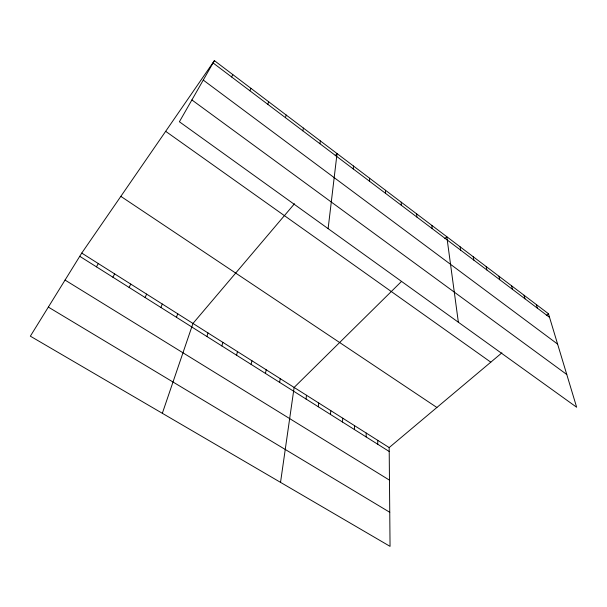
<?xml version="1.0" encoding="UTF-8"?>
<svg xmlns="http://www.w3.org/2000/svg" width="607" height="607" viewBox="0 0 607 607"><rect width="100%" height="100%" fill="white"/><g stroke="black" fill="none" stroke-linecap="round" stroke-linejoin="round"><path stroke-width="0.91" d="M377.736 444.248L377.766 440.348M366.12 436.926L366.218 433.049M369.534 181.25L369.633 178.253M354.382 429.521L354.549 425.659M342.5 422.032L342.735 418.193M353.251 168.936L353.464 166.007M330.481 414.452L330.792 410.636M318.326 406.781L318.713 402.987M328.121 228.642L337.044 153.563L335.216 155.726M306.034 399.027L306.489 395.256M280.533 482.36L294.129 387.441L401.28 281.663M279.615 382.364L280.244 378.654M319.897 143.722L320.367 140.923M265.456 373.442L266.177 369.754M251.116 364.39L251.92 360.74M302.817 130.801L303.409 128.085M236.578 355.224L237.481 351.597M221.843 345.929L222.845 342.34M285.449 117.675L286.185 115.034M206.911 336.513L208.011 332.955M162.335 413.299L192.973 323.448L294.486 203.747M267.808 104.328L268.681 101.771M176.432 317.286L177.737 313.804M160.878 307.476L162.289 304.031M249.864 90.762L250.881 88.281M145.103 297.529L146.628 294.122M129.109 287.437L130.748 284.076M231.624 76.968L232.785 74.578M112.887 277.209L114.64 273.894M96.437 266.837L98.311 263.559M214.392 60.639L179.399 121.772L576.65 407.236L548.447 313.728L214.392 60.639L81.748 253.081L30.35 336.172L390.051 546.361L389.178 447.571L501.883 352.857M444.878 238.627L446.805 236.722L458.361 322.234M546.33 315.503L548.447 313.728M48.34 307.089L389.755 512.278M65.048 280.07L389.466 480.145M79.745 256.306L389.216 451.494M81.748 253.081L389.178 447.571M120.839 196.365L436.888 407.479M165.665 131.324L490.797 362.174M191.895 99.943L566.779 374.504M203.262 80.086L557.605 344.101M213.072 62.946L549.54 317.362M536.315 304.539L537.339 308.136M524.031 295.23L524.972 298.788M511.58 285.798L512.445 289.311M498.969 276.238L499.751 279.713M486.184 266.556L486.89 269.994M473.232 256.746L473.855 260.137M460.114 246.806L460.645 250.145M431.843 225.387L432.184 228.619M416.645 213.869L416.88 217.056M401.212 202.177L401.341 205.303M385.544 190.31L385.559 193.367"/></g></svg>
